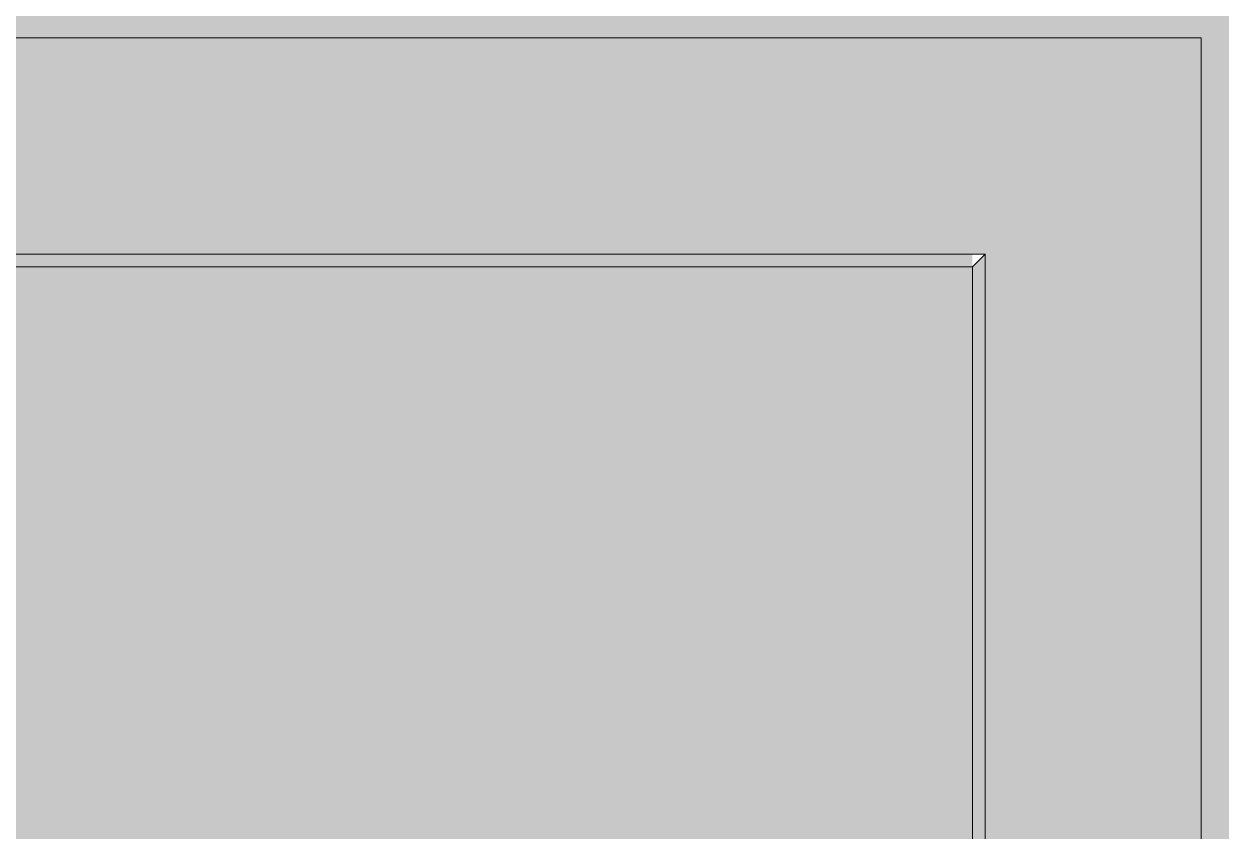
# Model space of a CAD drawing. Header units: inches. Extents: x 1822 to 8392, y -297 to 673.
# Drawn here: x 3588.21 to 3593.93, y 343.33 to 347.19 of the extents above; entities that cross this region are included whole.
import ezdxf

# ---------------------------------------------------------------- set-up
doc = ezdxf.new("R2010")
doc.units = ezdxf.units.IN
doc.header["$MEASUREMENT"] = 0
doc.layers.add('A-GLAZ-1', color=151, linetype='Continuous', lineweight=9)

# ---------------------------------------------------------------- blocks, each defined once
blk = doc.blocks.new('Window-Double_Hung-Marvin-Essential - ESDH3066 - 3rd floor-V104-BUILDING ELEVATION - EAST')
at = {"layer": 'A-GLAZ-1'}
for points in [[(3561.086, 271.6675), (3561.086, 347.1252), (3593.8365, 347.1252), (3593.8365, 271.6675), (3594.5438, 271.6675), (3594.5438, 347.501), (3560.3787, 347.4991), (3560.3787, 271.6675), (3560.7425, 271.6675)], [(3562.18, 346.0312), (3592.7425, 346.0312), (3592.7425, 346.092), (3562.1193, 346.092)], [(3592.8032, 310.658), (3592.8032, 346.092), (3592.7425, 346.0312), (3592.7425, 310.7187)], [(3592.7425, 310.7187), (3592.7425, 346.0312), (3562.18, 346.0312), (3562.18, 310.7187), (3586.0208, 310.7187)]]:
    blk.add_hatch(color=256, dxfattribs=at).paths.add_polyline_path(points, flags=0)
h = blk.add_hatch(color=256, dxfattribs=at)
h.paths.add_polyline_path([(3561.086, 309.4375), (3593.8365, 309.4447), (3593.8365, 347.1252), (3561.086, 347.1252), (3561.086, 309.6247)], flags=0)
h.paths.add_polyline_path([(3592.8032, 310.658), (3562.1193, 310.658), (3562.1193, 346.092), (3592.8032, 346.092), (3592.8032, 311.6033)], flags=0)
for p, q in [((3561.086, 347.1252), (3593.8365, 347.1252)), ((3593.8365, 347.1252), (3593.8365, 271.6675)), ((3592.8032, 346.092), (3562.1193, 346.092)), ((3592.8032, 346.092), (3592.7425, 346.0312)), ((3592.8032, 310.658), (3592.8032, 346.092)), ((3592.7425, 346.0312), (3562.18, 346.0312)), ((3592.7425, 310.7187), (3592.7425, 346.0312))]:
    blk.add_line(p, q, dxfattribs=at)

msp = doc.modelspace()

# ---------------------------------------------------------------- block references
at = {"layer": 'A-GLAZ-1'}
msp.add_blockref('Window-Double_Hung-Marvin-Essential - ESDH3066 - 3rd floor-V104-BUILDING ELEVATION - EAST', (0, 0), dxfattribs=at)

doc.saveas('drawing.dxf')
